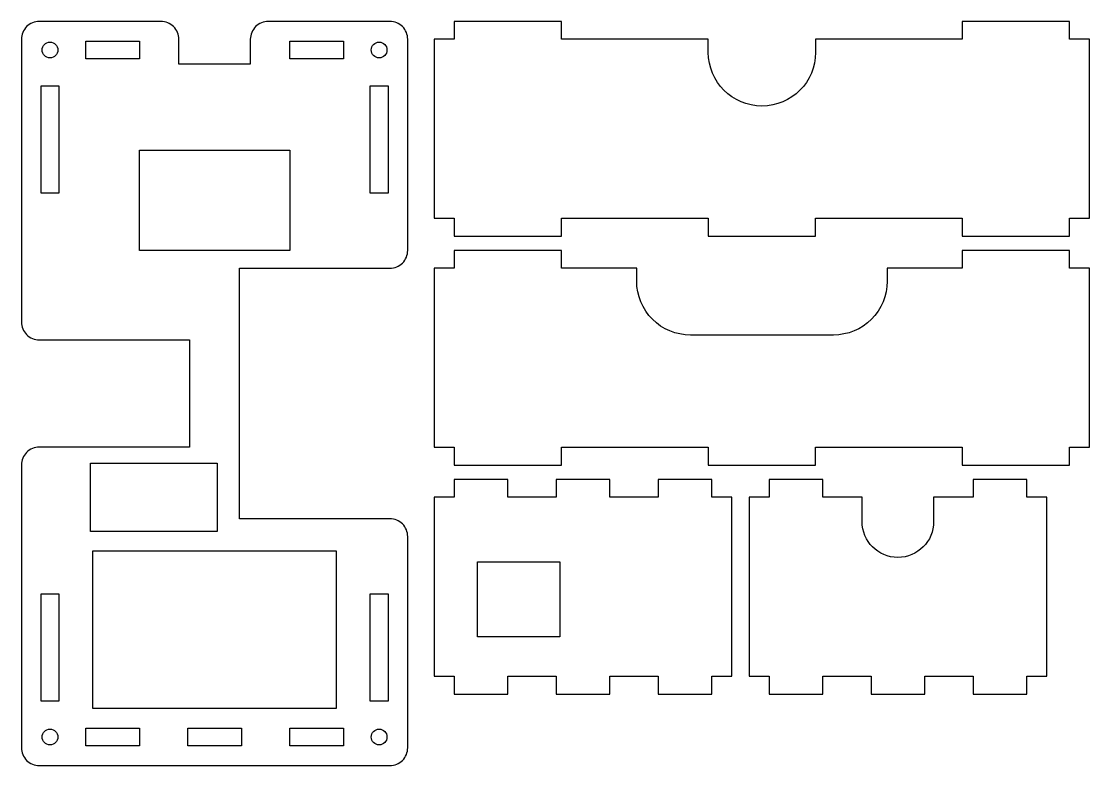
# Model space of a CAD drawing. Header units: inches. Extents: x 0.07 to 7.54, y -5.3 to -0.1.
import ezdxf

# ---------------------------------------------------------------- set-up
doc = ezdxf.new("R2010")
doc.units = ezdxf.units.IN
doc.header["$MEASUREMENT"] = 0
doc.layers.get('0').update_dxf_attribs({"linetype": 'CONTINUOUS'})

msp = doc.modelspace()

# ---------------------------------------------------------------- linework, layer by layer
for points in [[(0.075, -2.2, 0.414214), (0.2, -2.325), (1.25, -2.325), (1.25, -3.075), (0.2, -3.075, 0.414214), (0.075, -3.2), (0.075, -5.175, 0.414214), (0.2, -5.3), (2.65, -5.3, 0.414214), (2.775, -5.175), (2.775, -3.7, 0.414214), (2.65, -3.575), (1.6, -3.575), (1.6, -1.825), (2.65, -1.825, 0.414214), (2.775, -1.7), (2.775, -0.225, 0.414214), (2.65, -0.1), (1.8, -0.1, 0.414214), (1.675, -0.225), (1.675, -0.4), (1.175, -0.4), (1.175, -0.225, 0.414214), (1.05, -0.1), (0.2, -0.1, 0.414214), (0.075, -0.225)], [(4.875, -0.3164), (4.875, -0.225), (3.85, -0.225), (3.85, -0.1), (3.1, -0.1), (3.1, -0.225), (2.96, -0.225), (2.96, -1.475), (3.1, -1.475), (3.1, -1.6), (3.85, -1.6), (3.85, -1.475), (4.875, -1.475), (4.875, -1.6), (5.625, -1.6), (5.625, -1.475), (6.65, -1.475), (6.65, -1.6), (7.4, -1.6), (7.4, -1.475), (7.54, -1.475), (7.54, -0.225), (7.4, -0.225), (7.4, -0.1), (6.65, -0.1), (6.65, -0.225), (5.625, -0.225), (5.625, -0.3164, -1)], [(4.375, -1.9164), (4.375, -1.825), (3.85, -1.825), (3.85, -1.7), (3.1, -1.7), (3.1, -1.825), (2.96, -1.825), (2.96, -3.075), (3.1, -3.075), (3.1, -3.2), (3.85, -3.2), (3.85, -3.075), (4.875, -3.075), (4.875, -3.2), (5.625, -3.2), (5.625, -3.075), (6.65, -3.075), (6.65, -3.2), (7.4, -3.2), (7.4, -3.075), (7.54, -3.075), (7.54, -1.825), (7.4, -1.825), (7.4, -1.7), (6.65, -1.7), (6.65, -1.825), (6.125, -1.825), (6.125, -1.9164, -0.414214), (5.75, -2.2914), (4.75, -2.2914, -0.414214)], [(6.45, -3.425), (6.45, -3.5951, -1), (5.95, -3.5951), (5.95, -3.425), (5.675, -3.425), (5.675, -3.3), (5.3, -3.3), (5.3, -3.425), (5.16, -3.425), (5.16, -4.675), (5.3, -4.675), (5.3, -4.8), (5.675, -4.8), (5.675, -4.675), (6.0125, -4.675), (6.0125, -4.8), (6.3875, -4.8), (6.3875, -4.675), (6.725, -4.675), (6.725, -4.8), (7.1, -4.8), (7.1, -4.675), (7.24, -4.675), (7.24, -3.425), (7.1, -3.425), (7.1, -3.3), (6.725, -3.3), (6.725, -3.425)]]:
    msp.add_lwpolyline(points, format="xyb", close=True)
for points in [[(0.525, -0.3625), (0.525, -0.2375), (0.9, -0.2375), (0.9, -0.3625)], [(2.325, -0.2375), (2.325, -0.3625), (1.95, -0.3625), (1.95, -0.2375)], [(0.3375, -0.55), (0.3375, -1.3), (0.2125, -1.3), (0.2125, -0.55)], [(2.6375, -0.55), (2.6375, -1.3), (2.5125, -1.3), (2.5125, -0.55)], [(1.95, -1), (1.95, -1.7), (0.9, -1.7), (0.9, -1)], [(1.4425, -3.1865), (1.4425, -3.6635), (0.5575, -3.6635), (0.5575, -3.1865)], [(5.04, -4.675), (5.04, -3.425), (4.9, -3.425), (4.9, -3.3), (4.525, -3.3), (4.525, -3.425), (4.1875, -3.425), (4.1875, -3.3), (3.8125, -3.3), (3.8125, -3.425), (3.475, -3.425), (3.475, -3.3), (3.1, -3.3), (3.1, -3.425), (2.96, -3.425), (2.96, -4.675), (3.1, -4.675), (3.1, -4.8), (3.475, -4.8), (3.475, -4.675), (3.8125, -4.675), (3.8125, -4.8), (4.1875, -4.8), (4.1875, -4.675), (4.525, -4.675), (4.525, -4.8), (4.9, -4.8), (4.9, -4.675)], [(2.275, -4.9), (0.575, -4.9), (0.575, -3.8), (2.275, -3.8)], [(3.2615, -4.399), (3.2615, -3.876), (3.8385, -3.876), (3.8385, -4.399)], [(0.2125, -4.85), (0.2125, -4.1), (0.3375, -4.1), (0.3375, -4.85)], [(2.5125, -4.85), (2.5125, -4.1), (2.6375, -4.1), (2.6375, -4.85)], [(0.525, -5.1625), (0.525, -5.0375), (0.9, -5.0375), (0.9, -5.1625)], [(1.2375, -5.1625), (1.2375, -5.0375), (1.6125, -5.0375), (1.6125, -5.1625)], [(1.95, -5.1625), (1.95, -5.0375), (2.325, -5.0375), (2.325, -5.1625)]]:
    msp.add_lwpolyline(points, close=True)
for centre in [(0.275, -0.3), (2.575, -0.3), (0.275, -5.1), (2.575, -5.1)]:
    msp.add_circle(centre, 0.055)

doc.saveas('drawing.dxf')
